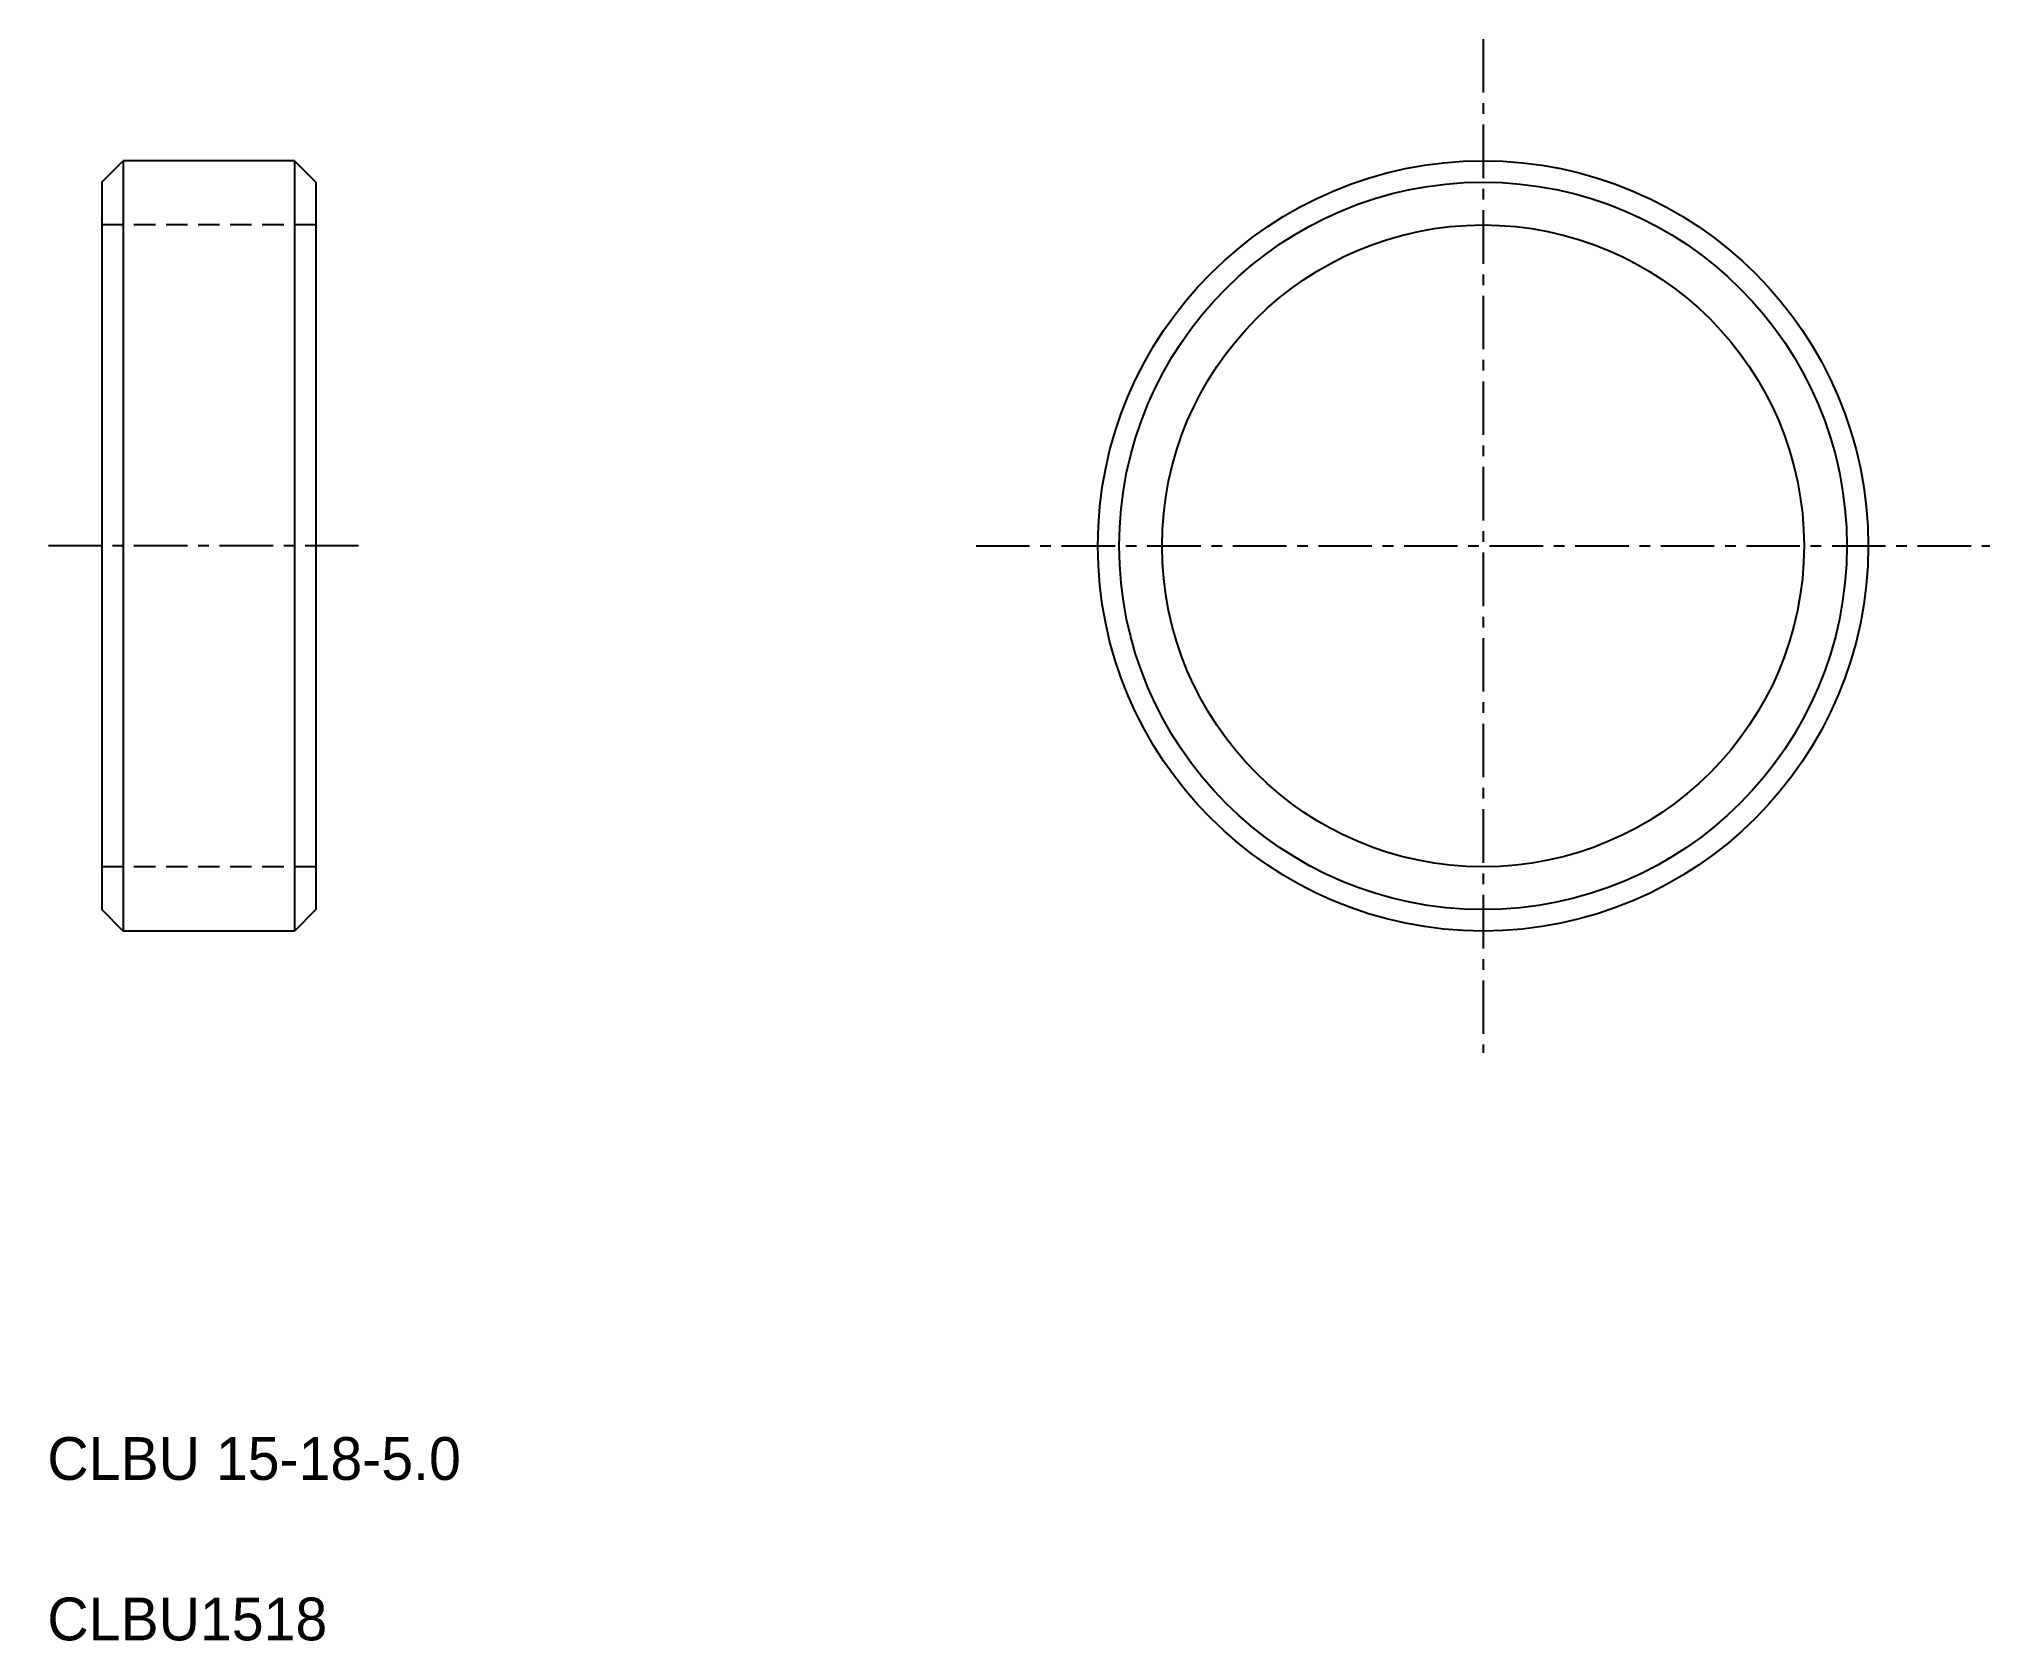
# Model space of a CAD drawing. Extents: x 130.1 to 175.7, y 85.3 to 122.7.
import ezdxf

# ---------------------------------------------------------------- set-up
doc = ezdxf.new("R2010")
doc.units = 0
doc.linetypes.add('CENTER', pattern=[2, 1.25, -0.25, 0.25, -0.25])
doc.linetypes.add('DASHED', pattern=[0.75, 0.5, -0.25])
doc.layers.get('0').update_dxf_attribs({"linetype": 'CONTINUOUS'})
doc.layers.add('CENTER', color=1, linetype='CENTER')

msp = doc.modelspace()

# ---------------------------------------------------------------- linework, layer by layer
at = {"color": 7, "linetype": 'CONTINUOUS'}
for p, q in [((131.571, 119.402), (132.071, 119.902)), ((132.071, 119.902), (132.071, 101.902)), ((136.071, 119.902), (132.071, 119.902)), ((134.071, 119.902), (134.071, 119.902)), ((135.071, 119.902), (135.071, 119.902)), ((136.071, 119.902), (136.071, 101.902)), ((136.071, 119.902), (136.571, 119.402)), ((131.571, 119.402), (131.571, 102.402)), ((136.571, 119.402), (136.571, 102.402)), ((132.071, 101.902), (131.571, 102.402)), ((136.571, 102.402), (136.071, 101.902)), ((136.071, 101.902), (132.071, 101.902))]:
    msp.add_line(p, q, dxfattribs=at)
at = {"color": 3, "linetype": 'DASHED'}
for p, q in [((136.571, 118.402), (131.571, 118.402)), ((136.571, 103.402), (131.571, 103.402))]:
    msp.add_line(p, q, dxfattribs=at)
at = {"color": 7, "linetype": 'CONTINUOUS'}
for radius in [9, 8.5, 7.5]:
    msp.add_circle((163.844, 110.902), radius, dxfattribs=at)
at = {"layer": 'CENTER', "color": 1, "linetype": 'CENTER'}
for p, q in [((163.844, 122.747), (163.844, 99.056)), ((137.571, 110.902), (130.103, 110.902)), ((151.998, 110.902), (175.689, 110.902))]:
    msp.add_line(p, q, dxfattribs=at)

# ---------------------------------------------------------------- texts
at = {"color": 7, "linetype": 'CONTINUOUS'}
for s, p in [('CLBU 15-18-5.0', (130.297, 89.075)), ('CLBU1518', (130.297, 85.325))]:
    msp.add_text(s, height=1, dxfattribs=at).set_placement(p)

doc.saveas('drawing.dxf')
